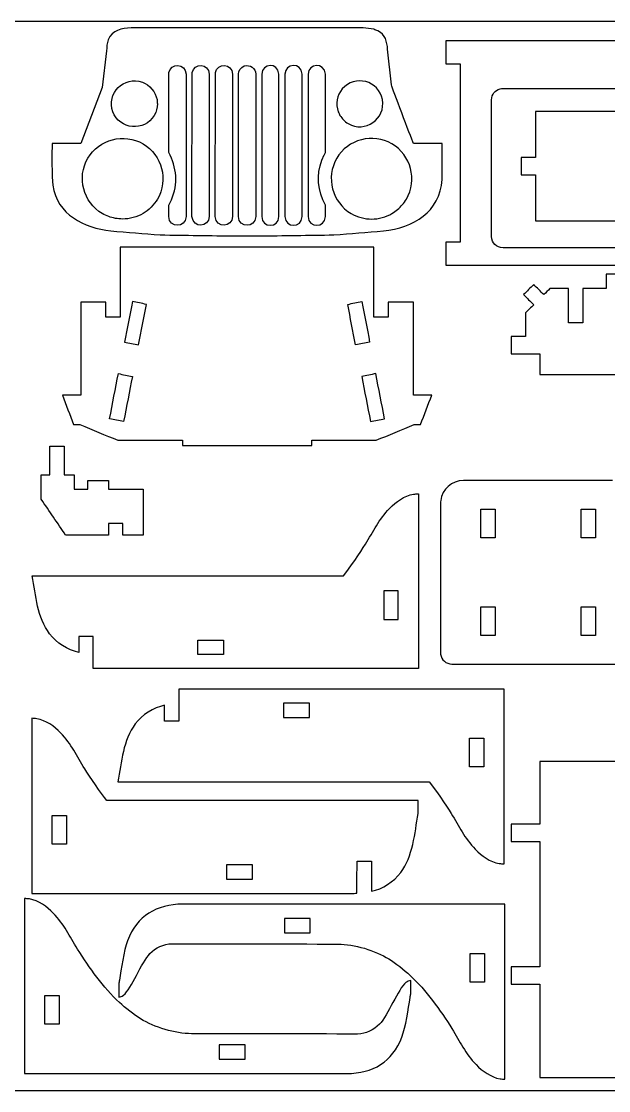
# Model space of a CAD drawing. Extents: x 5 to 585, y 8 to 489.
# Drawn here: x 95.3 to 199.6, y 299.1 to 489.1 of the extents above; entities that cross this region are included whole.
import ezdxf

# ---------------------------------------------------------------- set-up
doc = ezdxf.new("R2010")
doc.units = 0
doc.layers.get('0').update_dxf_attribs({"linetype": 'CONTINUOUS'})

msp = doc.modelspace()

# ---------------------------------------------------------------- linework, layer by layer
at = {"color": 5}
for p, q in [((284.76319, 489.144659), (14.76319, 489.144659)), ((14.76319, 299.144659), (284.76319, 299.144659))]:
    msp.add_line(p, q, dxfattribs=at)
at = {"color": 3}
for p, q in [((157.89299, 487.744659), (156.00089, 487.972659)), ((110.40509, 483.914759), (109.62259, 477.411159)), ((161.05859, 477.856659), (160.37089, 484.183559)), ((109.62259, 477.411159), (105.81899, 467.434359)), ((170.03309, 461.057859), (170.05849, 467.434459)), ((133.39909, 451.011459), (137.37979, 451.011459)), ((169.76609, 403.482959), (169.78349, 376.705259)), ((171.80549, 374.932059), (202.66179, 374.949459))]:
    msp.add_line(p, q, dxfattribs=at)
at = {"color": 7}
for p, q in [((121.46889, 465.870159), (121.49369, 480.052459)), ((125.59639, 454.443659), (125.62139, 480.052459)), ((129.72409, 454.443659), (129.74899, 480.052459)), ((121.46889, 456.506959), (121.94369, 457.457959)), ((149.31019, 456.506959), (148.83519, 457.457959))]:
    msp.add_line(p, q, dxfattribs=at)
at = {"color": 3}
for points in [[(114.77809, 487.972659), (113.10849, 487.928159), (111.38809, 487.579359), (110.70109, 485.850059)], [(156.00089, 487.972659), (142.25999, 487.972659), (128.51899, 487.972659), (114.77809, 487.972659)], [(158.63909, 487.450759), (158.39039, 487.548759), (158.14169, 487.646659), (157.89299, 487.744659)], [(160.37089, 484.183559), (160.30249, 485.546459), (159.92439, 486.774159), (158.63909, 487.450759)], [(110.70109, 485.850059), (110.45569, 485.232459), (110.44549, 484.566559), (110.40509, 483.914759)], [(285.90929, 485.678259), (247.50159, 485.678259), (209.09389, 485.678259), (170.68619, 485.678259)], [(170.68619, 485.678259), (170.68619, 484.318659), (170.68619, 482.959059), (170.68619, 481.599459)], [(170.68619, 481.599459), (171.53589, 481.599459), (172.38569, 481.599459), (173.23539, 481.599459)], [(173.23539, 481.599459), (173.23539, 471.038759), (173.23539, 460.477959), (173.23539, 449.917259)], [(164.96009, 467.434359), (164.44399, 468.792759), (161.19669, 477.162059), (161.05859, 477.856659)], [(178.84359, 475.205159), (178.91019, 476.224959), (179.39799, 476.849959), (180.35509, 477.175059)], [(180.35509, 477.175059), (180.53109, 477.198259), (180.70699, 477.221359), (180.88299, 477.244559)], [(180.88299, 477.244559), (212.49289, 477.244559), (244.10269, 477.244559), (275.71259, 477.244559)], [(178.84359, 450.936959), (178.84359, 459.026359), (178.84359, 467.115759), (178.84359, 475.205159)], [(100.72059, 467.434459), (100.72359, 466.088959), (100.64269, 461.397559), (100.85119, 460.033959)], [(105.81899, 467.434359), (104.11949, 467.434359), (102.42009, 467.434459), (100.72059, 467.434459)], [(170.05849, 467.434459), (168.35899, 467.434459), (166.65959, 467.434359), (164.96009, 467.434359)], [(100.85119, 460.033959), (101.65309, 454.790359), (106.36619, 452.456459), (111.16859, 451.901359)], [(159.61039, 451.901359), (164.91039, 452.513859), (169.69559, 455.192959), (170.03309, 461.057859)], [(111.16859, 451.901359), (114.09439, 451.667659), (117.02029, 451.434059), (119.94609, 451.200359)], [(119.94609, 451.200359), (124.43039, 451.137359), (128.91479, 451.074459), (133.39909, 451.011459)], [(137.37979, 451.011459), (141.86419, 451.074459), (146.34849, 451.137359), (150.83289, 451.200359)], [(150.83289, 451.200359), (153.75869, 451.434059), (156.68459, 451.667659), (159.61039, 451.901359)], [(180.88299, 448.897559), (179.67159, 448.977059), (178.92279, 449.725459), (178.84359, 450.936959)], [(157.91789, 449.011859), (142.89469, 449.011859), (127.87149, 449.011859), (112.84829, 449.011859)], [(112.84829, 449.011859), (112.84829, 444.877359), (112.84829, 440.742859), (112.84829, 436.608359)], [(157.91789, 436.608359), (157.91789, 440.742859), (157.91789, 444.877359), (157.91789, 449.011859)], [(173.23539, 449.917259), (172.38569, 449.917259), (171.53589, 449.917259), (170.68619, 449.917259)], [(170.68619, 449.917259), (170.68619, 448.557659), (170.68619, 447.198159), (170.68619, 445.838559)], [(275.71259, 448.897559), (244.10269, 448.897559), (212.49289, 448.897559), (180.88299, 448.897559)], [(170.68619, 445.838559), (209.09389, 445.838559), (247.50159, 445.838559), (285.90929, 445.838559)], [(199.23429, 444.221359), (199.23429, 443.371659), (199.23429, 442.521859), (199.23429, 441.672159)], [(202.29339, 444.221359), (201.27369, 444.221359), (200.25399, 444.221359), (199.23429, 444.221359)], [(186.32819, 442.393159), (185.72729, 441.792259), (185.12649, 441.191459), (184.52559, 440.590559)], [(188.13069, 440.590559), (187.52989, 441.191459), (186.92899, 441.792259), (186.32819, 442.393159)], [(189.21229, 441.672159), (188.85179, 441.311659), (188.49119, 440.951059), (188.13069, 440.590559)], [(192.51419, 441.672159), (191.41359, 441.672159), (190.31289, 441.672159), (189.21229, 441.672159)], [(192.51419, 435.554059), (192.51419, 437.593459), (192.51419, 439.632759), (192.51419, 441.672159)], [(199.23429, 441.672159), (197.84399, 441.672159), (196.45369, 441.672159), (195.06339, 441.672159)], [(195.06339, 441.672159), (195.06339, 439.632759), (195.06339, 437.593459), (195.06339, 435.554059)], [(110.29909, 439.266459), (108.80359, 439.266459), (107.30799, 439.266459), (105.81249, 439.266459)], [(105.81249, 439.266459), (105.81249, 433.757659), (105.81249, 428.248959), (105.81249, 422.740159)], [(110.29909, 436.608359), (110.29909, 437.494359), (110.29909, 438.380459), (110.29909, 439.266459)], [(164.95359, 439.266459), (163.45809, 439.266459), (161.96249, 439.266459), (160.46699, 439.266459)], [(160.46699, 439.266459), (160.46699, 438.380459), (160.46699, 437.494359), (160.46699, 436.608359)], [(164.95359, 422.740159), (164.95359, 428.248959), (164.95359, 433.757659), (164.95359, 439.266459)], [(184.52559, 440.590559), (185.12649, 439.989759), (185.72729, 439.388859), (186.32819, 438.788059)], [(186.32819, 438.788059), (185.84749, 438.307359), (185.36689, 437.826659), (184.88619, 437.345959)], [(184.88619, 437.345959), (184.88619, 435.947559), (184.88619, 434.549159), (184.88619, 433.150759)], [(112.84829, 436.608359), (111.99859, 436.608359), (111.14879, 436.608359), (110.29909, 436.608359)], [(160.46699, 436.608359), (159.61729, 436.608359), (158.76759, 436.608359), (157.91789, 436.608359)], [(195.06339, 435.554059), (194.21369, 435.554059), (193.36389, 435.554059), (192.51419, 435.554059)], [(184.88619, 433.150759), (184.03649, 433.150759), (183.18669, 433.150759), (182.33699, 433.150759)], [(182.33699, 433.150759), (182.33699, 432.131059), (182.33699, 431.111459), (182.33699, 430.091759)], [(182.33699, 430.091759), (184.03649, 430.091759), (185.73589, 430.091759), (187.43539, 430.091759)], [(187.43539, 430.091759), (187.43539, 428.854259), (187.43539, 427.616759), (187.43539, 426.379259)], [(187.43539, 426.379259), (195.72869, 426.379259), (204.02199, 426.379259), (212.31529, 426.379259)], [(105.81249, 422.740159), (104.72559, 422.740159), (103.63859, 422.740159), (102.55169, 422.740159)], [(102.55169, 422.740159), (103.21939, 420.999759), (103.88709, 419.259459), (104.55479, 417.519059)], [(168.21439, 422.740159), (167.12749, 422.740159), (166.04049, 422.740159), (164.95359, 422.740159)], [(166.21129, 417.519059), (166.87899, 419.259459), (167.54669, 420.999759), (168.21439, 422.740159)], [(104.55479, 417.519059), (104.93049, 417.519059), (105.30609, 417.519059), (105.68179, 417.519059)], [(105.68179, 417.519059), (107.92999, 416.581059), (110.17829, 415.643059), (112.42649, 414.705059)], [(158.33959, 414.705059), (160.58779, 415.643059), (162.83599, 416.581059), (165.08419, 417.519059)], [(165.08419, 417.519059), (165.45989, 417.519059), (165.83559, 417.519059), (166.21129, 417.519059)], [(112.42649, 414.705059), (116.25039, 414.705059), (120.07439, 414.705059), (123.89829, 414.705059)], [(123.89829, 414.705059), (123.89829, 414.390959), (123.89829, 414.076959), (123.89829, 413.762859)], [(146.86779, 413.762859), (146.86779, 414.076959), (146.86779, 414.390959), (146.86779, 414.705059)], [(146.86779, 414.705059), (150.69169, 414.705059), (154.51569, 414.705059), (158.33959, 414.705059)], [(100.33929, 408.564559), (100.33929, 410.264059), (100.33929, 411.963459), (100.33929, 413.662959)], [(100.33929, 413.662959), (101.18899, 413.662959), (102.03879, 413.662959), (102.88849, 413.662959)], [(102.88849, 413.662959), (102.88849, 411.963459), (102.88849, 410.264059), (102.88849, 408.564559)], [(123.89829, 413.762859), (131.55479, 413.762859), (139.21129, 413.762859), (146.86779, 413.762859)], [(98.80989, 404.230959), (98.80989, 405.675459), (98.80989, 407.120059), (98.80989, 408.564559)], [(98.80989, 408.564559), (99.31969, 408.564559), (99.82949, 408.564559), (100.33929, 408.564559)], [(102.88849, 408.564559), (103.48019, 408.564559), (104.07199, 408.564559), (104.66369, 408.564559)], [(104.66369, 408.564559), (104.66369, 407.714859), (104.66369, 406.865059), (104.66369, 406.015359)], [(107.09049, 406.015359), (107.09049, 406.525259), (107.09049, 407.035059), (107.09049, 407.544959)], [(107.09049, 407.544959), (108.32019, 407.544959), (109.54979, 407.544959), (110.77949, 407.544959)], [(110.77949, 407.544959), (110.77949, 407.035059), (110.77949, 406.525259), (110.77949, 406.015359)], [(173.84469, 407.561559), (171.73209, 407.492559), (170.06729, 406.038659), (169.80099, 404.015259)], [(200.35629, 407.561559), (191.51909, 407.561559), (182.68189, 407.561559), (173.84469, 407.561559)], [(104.66369, 406.015359), (105.47259, 406.015359), (106.28159, 406.015359), (107.09049, 406.015359)], [(110.77949, 406.015359), (112.81999, 406.015359), (114.86039, 406.015359), (116.90089, 406.015359)], [(116.90089, 406.015359), (116.90089, 403.296259), (116.90089, 400.577159), (116.90089, 397.858059)], [(160.71679, 402.612259), (161.83669, 403.768059), (163.34459, 404.849559), (164.96029, 405.132459)], [(164.96029, 405.132459), (165.25259, 405.160159), (165.54479, 405.187959), (165.83709, 405.215659)], [(165.83709, 405.215659), (165.83709, 394.852759), (165.83709, 384.489859), (165.83709, 374.126959)], [(103.14339, 397.858059), (101.69889, 399.982359), (100.25439, 402.106659), (98.80989, 404.230959)], [(169.80099, 404.015259), (169.78939, 403.837859), (169.77769, 403.660359), (169.76609, 403.482959)], [(156.41999, 396.222859), (157.82639, 398.501159), (158.78059, 400.614159), (160.71679, 402.612259)], [(113.33199, 399.897359), (112.48229, 399.897359), (111.63249, 399.897359), (110.78279, 399.897359)], [(110.78279, 399.897359), (110.78279, 399.217559), (110.78279, 398.537859), (110.78279, 397.858059)], [(113.33199, 397.858059), (113.33199, 398.537859), (113.33199, 399.217559), (113.33199, 399.897359)], [(110.78279, 397.858059), (108.23629, 397.858059), (105.68989, 397.858059), (103.14339, 397.858059)], [(116.90089, 397.858059), (115.71129, 397.858059), (114.52159, 397.858059), (113.33199, 397.858059)], [(152.50519, 390.615359), (153.53949, 391.840259), (155.55829, 394.826859), (156.41999, 396.222859)], [(100.27669, 380.332359), (98.08419, 383.218959), (97.86839, 387.090159), (97.19639, 390.615359)], [(97.19639, 390.615359), (115.63269, 390.615359), (134.06889, 390.615359), (152.50519, 390.615359)], [(105.49019, 377.020659), (103.48959, 377.419259), (101.51499, 378.702059), (100.27669, 380.332359)], [(108.03939, 379.822159), (107.18969, 379.822159), (106.33989, 379.822159), (105.49019, 379.822159)], [(105.49019, 379.822159), (105.49019, 378.888359), (105.49019, 377.954459), (105.49019, 377.020659)], [(108.03939, 374.126959), (108.03939, 376.025359), (108.03939, 377.923759), (108.03939, 379.822159)], [(169.78349, 376.705259), (169.91629, 375.693959), (170.74909, 374.966559), (171.80549, 374.932059)], [(165.83709, 374.126959), (146.57119, 374.126959), (127.30529, 374.126959), (108.03939, 374.126959)], [(181.07099, 370.507659), (161.80509, 370.507659), (142.53919, 370.507659), (123.27329, 370.507659)], [(123.27329, 370.507659), (123.27329, 368.609259), (123.27329, 366.710859), (123.27329, 364.812459)], [(181.07099, 339.418959), (181.07099, 349.781859), (181.07099, 360.144759), (181.07099, 370.507659)], [(120.72409, 367.613959), (118.72349, 367.215359), (116.74889, 365.932559), (115.51059, 364.302259)], [(120.72409, 364.812459), (120.72409, 365.746259), (120.72409, 366.680159), (120.72409, 367.613959)], [(98.00119, 365.233459), (97.70889, 365.261259), (97.41669, 365.288959), (97.12439, 365.316759)], [(97.12439, 365.316759), (97.12459, 354.941159), (97.12469, 344.565559), (97.12489, 334.189959)], [(102.24489, 362.713459), (101.12469, 363.869459), (99.61719, 364.950259), (98.00119, 365.233459)], [(123.27329, 364.812459), (122.42359, 364.812459), (121.57379, 364.812459), (120.72409, 364.812459)], [(115.51059, 364.302259), (113.31809, 361.415659), (113.10229, 357.544459), (112.43029, 354.019259)], [(106.54179, 356.323859), (105.13609, 358.600859), (104.18049, 360.715959), (102.24489, 362.713459)], [(209.76619, 357.619959), (202.32259, 357.619959), (194.87899, 357.619959), (187.43539, 357.619959)], [(187.43539, 357.619959), (187.43539, 353.907059), (187.43539, 350.194259), (187.43539, 346.481359)], [(110.45679, 350.716459), (109.42239, 351.941459), (107.40369, 354.927859), (106.54179, 356.323859)], [(112.43029, 354.019259), (130.86659, 354.019259), (149.30279, 354.019259), (167.73909, 354.019259)], [(167.73909, 354.019259), (168.77339, 352.794359), (170.79219, 349.807759), (171.65389, 348.411759)], [(165.76569, 350.716859), (147.32939, 350.716759), (128.89309, 350.716559), (110.45679, 350.716459)], [(165.76569, 348.388659), (165.76569, 349.164759), (165.76569, 349.940759), (165.76569, 350.716859)], [(162.68549, 337.884659), (164.83239, 340.711559), (165.21389, 344.888159), (165.76569, 348.388659)], [(171.65389, 348.411759), (173.06029, 346.133459), (174.01449, 344.020459), (175.95069, 342.022359)], [(187.43539, 346.481359), (185.73589, 346.481359), (184.03649, 346.481359), (182.33699, 346.481359)], [(182.33699, 346.481359), (182.33699, 345.461659), (182.33699, 344.441959), (182.33699, 343.422259)], [(175.95069, 342.022359), (177.07059, 340.866559), (178.57849, 339.785059), (180.19419, 339.502159)], [(182.33699, 343.422259), (184.03649, 343.422259), (185.73589, 343.422259), (187.43539, 343.422259)], [(187.43539, 343.422259), (187.43539, 335.996559), (187.43539, 328.570759), (187.43539, 321.145059)], [(154.91999, 334.226759), (154.92099, 336.125659), (154.92199, 338.024659), (154.92299, 339.923559)], [(154.92299, 339.923559), (155.77269, 339.923559), (156.62249, 339.923559), (157.47219, 339.923559)], [(157.47219, 339.923559), (157.47219, 338.140059), (157.47229, 336.356459), (157.47229, 334.572959)], [(180.19419, 339.502159), (180.48649, 339.474459), (180.77869, 339.446659), (181.07099, 339.418959)], [(157.47229, 334.572959), (159.46999, 334.969159), (161.44899, 336.256559), (162.68549, 337.884659)], [(96.70699, 333.204059), (96.41469, 333.231759), (96.12249, 333.259559), (95.83019, 333.287259)], [(95.83019, 333.287259), (95.83019, 322.943759), (95.83019, 312.600159), (95.83019, 302.256659)], [(100.95059, 330.683859), (99.83089, 331.839459), (98.32249, 332.921259), (96.70699, 333.204059)], [(97.12489, 334.189959), (116.21689, 334.190059), (135.30879, 334.190259), (154.40079, 334.190359)], [(154.40079, 334.190359), (154.57389, 334.202459), (154.74689, 334.214659), (154.91999, 334.226759)], [(105.24739, 324.294459), (103.84139, 326.571859), (102.88619, 328.686259), (100.95059, 330.683859)], [(123.94159, 332.287259), (119.28009, 332.205759), (115.83159, 330.251159), (114.14429, 325.788859)], [(181.13209, 332.287259), (162.06859, 332.287259), (143.00509, 332.287259), (123.94159, 332.287259)], [(181.21729, 332.287259), (181.18889, 332.287259), (181.16049, 332.287259), (181.13209, 332.287259)], [(181.21729, 332.191159), (181.21729, 332.223159), (181.21729, 332.255259), (181.21729, 332.287259)], [(181.21729, 301.160559), (181.21729, 311.504059), (181.21729, 321.847659), (181.21729, 332.191159)], [(114.14429, 325.788859), (113.45539, 323.966859), (113.00359, 320.770659), (112.68389, 318.770359)], [(118.12389, 323.499459), (119.14079, 324.550059), (120.55559, 325.209959), (122.01919, 325.252159)], [(122.01919, 325.252159), (131.85969, 325.230859), (141.70019, 325.209459), (151.54069, 325.188159)], [(151.54069, 325.188159), (154.47239, 325.166059), (158.08789, 324.070759), (160.60239, 322.536459)], [(112.72009, 314.787459), (109.80509, 317.501359), (107.36089, 320.964959), (105.24739, 324.294459)], [(113.44099, 316.106159), (114.80769, 317.192859), (116.62549, 321.951459), (118.12389, 323.499459)], [(160.60239, 322.536459), (161.70649, 321.862759), (163.37979, 320.542559), (164.32739, 319.660359)], [(187.43539, 321.145059), (185.73589, 321.145059), (184.03649, 321.145059), (182.33699, 321.145059)], [(182.33699, 321.145059), (182.33699, 320.125359), (182.33699, 319.105659), (182.33699, 318.085959)], [(164.32739, 319.660359), (167.24239, 316.946459), (169.68659, 313.482859), (171.80009, 310.153359)], [(112.68389, 318.770359), (112.64809, 318.543259), (112.61229, 318.316159), (112.57649, 318.089059)], [(112.57649, 318.089059), (112.57649, 317.312959), (112.57649, 316.536959), (112.57649, 315.760859)], [(163.60649, 318.341659), (162.23979, 317.254959), (160.42199, 312.496359), (158.92359, 310.948359)], [(164.47099, 318.686959), (164.13449, 318.621859), (163.93799, 318.605159), (163.60649, 318.341659)], [(164.47099, 316.358759), (164.47099, 317.134859), (164.47099, 317.910859), (164.47099, 318.686959)], [(182.33699, 318.085959), (184.03649, 318.085959), (185.73589, 318.085959), (187.43539, 318.085959)], [(187.43539, 318.085959), (187.43539, 312.552359), (187.43539, 307.018659), (187.43539, 301.485059)], [(112.57649, 315.760859), (112.91299, 315.825959), (113.10949, 315.842659), (113.44099, 316.106159)], [(162.90319, 308.658959), (163.59209, 310.480959), (164.04389, 313.677159), (164.36359, 315.677459)], [(164.36359, 315.677459), (164.39939, 315.904559), (164.43519, 316.131659), (164.47099, 316.358759)], [(116.44509, 311.911359), (115.34099, 312.585059), (113.66769, 313.905259), (112.72009, 314.787459)], [(125.50679, 309.259659), (122.57509, 309.281759), (118.95959, 310.377059), (116.44509, 311.911359)], [(158.92359, 310.948359), (157.90669, 309.897759), (156.49189, 309.237859), (155.02829, 309.195659)], [(171.80009, 310.153359), (173.20609, 307.875959), (174.16129, 305.761559), (176.09689, 303.763959)], [(155.02829, 309.195659), (145.18779, 309.216959), (135.34729, 309.238359), (125.50679, 309.259659)], [(153.10589, 302.160559), (157.76739, 302.242059), (161.21589, 304.196659), (162.90319, 308.658959)], [(95.83019, 302.256659), (95.83019, 302.224659), (95.83019, 302.192559), (95.83019, 302.160559)], [(95.83019, 302.160559), (95.85859, 302.160559), (95.88699, 302.160559), (95.91539, 302.160559)], [(95.91539, 302.160559), (114.97889, 302.160559), (134.04239, 302.160559), (153.10589, 302.160559)], [(176.09689, 303.763959), (177.21659, 302.608359), (178.72499, 301.526559), (180.34049, 301.243759)], [(180.34049, 301.243759), (180.63279, 301.216059), (180.92499, 301.188259), (181.21729, 301.160559)], [(187.43539, 301.485059), (219.04529, 301.485059), (250.65509, 301.485059), (282.26499, 301.485059)]]:
    msp.add_open_spline(points, degree=3, dxfattribs=at)
at = {"color": 7}
for points in [[(121.49369, 480.052459), (121.80909, 481.788359), (124.45619, 481.731159), (124.54439, 479.776959)], [(125.62139, 480.052459), (125.93679, 481.788359), (128.58379, 481.731159), (128.67199, 479.776959)], [(129.74899, 480.052459), (130.06439, 481.788359), (132.71149, 481.731159), (132.79969, 479.776959)], [(133.85169, 479.776959), (133.88429, 480.498659), (134.22879, 480.920259), (134.85429, 481.218059)], [(134.85429, 481.218059), (136.00569, 481.535859), (136.87949, 480.835059), (136.92719, 479.776959)], [(141.05489, 479.776959), (140.86159, 481.914559), (138.06719, 481.722659), (137.97939, 479.776959)], [(145.18249, 479.776959), (144.98919, 481.914759), (142.19479, 481.722559), (142.10699, 479.776959)], [(149.31019, 479.776959), (149.11689, 481.914659), (146.32239, 481.722559), (146.23459, 479.776959)], [(124.54439, 479.776959), (124.54439, 471.332559), (124.54439, 462.888059), (124.54439, 454.443659)], [(128.67199, 479.776959), (128.67199, 471.332559), (128.67199, 462.888059), (128.67199, 454.443659)], [(132.79969, 479.776959), (132.79969, 471.332559), (132.79969, 462.888059), (132.79969, 454.443659)], [(133.85169, 454.443659), (133.85169, 462.888059), (133.85169, 471.332559), (133.85169, 479.776959)], [(136.92719, 479.776959), (136.92719, 471.332559), (136.92719, 462.888059), (136.92719, 454.443659)], [(137.97939, 479.776959), (137.97939, 471.332559), (137.97939, 462.888059), (137.97939, 454.443659)], [(141.05489, 454.443659), (141.05489, 462.888059), (141.05489, 471.332559), (141.05489, 479.776959)], [(142.10699, 479.776959), (142.10699, 471.332559), (142.10699, 462.888059), (142.10699, 454.443659)], [(145.18249, 454.443659), (145.18249, 462.888059), (145.18249, 471.332559), (145.18249, 479.776959)], [(146.23459, 479.776959), (146.23459, 471.332559), (146.23459, 462.888059), (146.23459, 454.443659)], [(149.31019, 465.870159), (149.31019, 470.505759), (149.31019, 475.141359), (149.31019, 479.776959)], [(121.94369, 457.457959), (123.15149, 460.262659), (122.90059, 463.196959), (121.46889, 465.870159)], [(149.05969, 465.402359), (149.14319, 465.558259), (149.22669, 465.714259), (149.31019, 465.870159)], [(148.83519, 457.457959), (147.74489, 459.991559), (147.82719, 462.934659), (149.05969, 465.402359)], [(121.46889, 454.443659), (121.46889, 455.131459), (121.46889, 455.819159), (121.46889, 456.506959)], [(149.31019, 454.443659), (149.31019, 455.131459), (149.31019, 455.819159), (149.31019, 456.506959)], [(124.54439, 454.443659), (124.45259, 452.409559), (121.56069, 452.408959), (121.46889, 454.443659)], [(128.67199, 454.443659), (128.58419, 452.497759), (125.78969, 452.306059), (125.59639, 454.443659)], [(132.79969, 454.443659), (132.71189, 452.497959), (129.91739, 452.305859), (129.72409, 454.443659)], [(136.92719, 454.443659), (136.83539, 452.408959), (133.94349, 452.409459), (133.85169, 454.443659)], [(137.97939, 454.443659), (138.07119, 452.409259), (140.96309, 452.409259), (141.05489, 454.443659)], [(142.10699, 454.443659), (142.19879, 452.409359), (145.09069, 452.409059), (145.18249, 454.443659)], [(146.23459, 454.443659), (146.32639, 452.409359), (149.21839, 452.409159), (149.31019, 454.443659)], [(114.99349, 439.348859), (114.52729, 436.950459), (114.06109, 434.551959), (113.59489, 432.153559)], [(117.49589, 438.862459), (116.66179, 439.024559), (115.82759, 439.186759), (114.99349, 439.348859)], [(153.27029, 438.862459), (154.10439, 439.024559), (154.93839, 439.186759), (155.77249, 439.348859)], [(155.77249, 439.348859), (156.23869, 436.950459), (156.70499, 434.551959), (157.17119, 432.153559)], [(116.09719, 431.667159), (116.56339, 434.065559), (117.02969, 436.464059), (117.49589, 438.862459)], [(154.66879, 431.667159), (154.20259, 434.065559), (153.73649, 436.464059), (153.27029, 438.862459)], [(113.59489, 432.153559), (114.42899, 431.991459), (115.26309, 431.829259), (116.09719, 431.667159)], [(157.17119, 432.153559), (156.33709, 431.991459), (155.50289, 431.829259), (154.66879, 431.667159)], [(110.94859, 418.539659), (111.46749, 421.208859), (111.98629, 423.878059), (112.50519, 426.547259)], [(112.50519, 426.547259), (113.33929, 426.385159), (114.17329, 426.222959), (115.00739, 426.060859)], [(115.00739, 426.060859), (114.48859, 423.391659), (113.96979, 420.722459), (113.45099, 418.053259)], [(158.26099, 426.547259), (157.42689, 426.385159), (156.59269, 426.222959), (155.75859, 426.060859)], [(155.75859, 426.060859), (156.27739, 423.391659), (156.79629, 420.722459), (157.31509, 418.053259)], [(159.81739, 418.539659), (159.29859, 421.208859), (158.77979, 423.878059), (158.26099, 426.547259)], [(113.45099, 418.053259), (112.61689, 418.215359), (111.78269, 418.377559), (110.94859, 418.539659)], [(157.31509, 418.053259), (158.14919, 418.215359), (158.98329, 418.377559), (159.81739, 418.539659)], [(176.90379, 397.364859), (176.90379, 399.064359), (176.90379, 400.763759), (176.90379, 402.463259)], [(176.90379, 402.463259), (177.75349, 402.463259), (178.60319, 402.463259), (179.45289, 402.463259)], [(179.45289, 402.463259), (179.45289, 400.763759), (179.45289, 399.064359), (179.45289, 397.364859)], [(194.74809, 402.463259), (195.59779, 402.463259), (196.44759, 402.463259), (197.29729, 402.463259)], [(194.74809, 397.364859), (194.74809, 399.064359), (194.74809, 400.763759), (194.74809, 402.463259)], [(197.29729, 402.463259), (197.29729, 400.763759), (197.29729, 399.064359), (197.29729, 397.364859)], [(179.45289, 397.364859), (178.60319, 397.364859), (177.75349, 397.364859), (176.90379, 397.364859)], [(197.29729, 397.364859), (196.44759, 397.364859), (195.59779, 397.364859), (194.74809, 397.364859)], [(162.21899, 387.957259), (161.36929, 387.957259), (160.51949, 387.957259), (159.66979, 387.957259)], [(159.66979, 387.957259), (159.66979, 386.257759), (159.66979, 384.558359), (159.66979, 382.858859)], [(162.21899, 382.858859), (162.21899, 384.558359), (162.21899, 386.257759), (162.21899, 387.957259)], [(176.90379, 380.030459), (176.90379, 381.729859), (176.90379, 383.429359), (176.90379, 385.128759)], [(176.90379, 385.128759), (177.75349, 385.128759), (178.60319, 385.128759), (179.45289, 385.128759)], [(179.45289, 385.128759), (179.45289, 383.429359), (179.45289, 381.729859), (179.45289, 380.030459)], [(194.74809, 380.030459), (194.74809, 381.729859), (194.74809, 383.429359), (194.74809, 385.128759)], [(194.74809, 385.128759), (195.59779, 385.128759), (196.44759, 385.128759), (197.29729, 385.128759)], [(197.29729, 385.128759), (197.29729, 383.429359), (197.29729, 381.729859), (197.29729, 380.030459)], [(159.66979, 382.858859), (160.51949, 382.858859), (161.36929, 382.858859), (162.21899, 382.858859)], [(179.45289, 380.030459), (178.60319, 380.030459), (177.75349, 380.030459), (176.90379, 380.030459)], [(197.29729, 380.030459), (196.44759, 380.030459), (195.59779, 380.030459), (194.74809, 380.030459)], [(126.63249, 376.638259), (126.63249, 377.487959), (126.63249, 378.337659), (126.63249, 379.187359)], [(126.63249, 379.187359), (128.16199, 379.187359), (129.69149, 379.187359), (131.22099, 379.187359)], [(131.22099, 379.187359), (131.22099, 378.337659), (131.22099, 377.487959), (131.22099, 376.638259)], [(131.22099, 376.638259), (129.69149, 376.638259), (128.16199, 376.638259), (126.63249, 376.638259)], [(146.45489, 367.996359), (144.92539, 367.996359), (143.39589, 367.996359), (141.86639, 367.996359)], [(141.86639, 367.996359), (141.86639, 367.146659), (141.86639, 366.296959), (141.86639, 365.447259)], [(146.45489, 365.447259), (146.45489, 366.296959), (146.45489, 367.146659), (146.45489, 367.996359)], [(141.86639, 365.447259), (143.39589, 365.447259), (144.92539, 365.447259), (146.45489, 365.447259)], [(174.90369, 361.775759), (175.75339, 361.775759), (176.60319, 361.775759), (177.45289, 361.775759)], [(174.90369, 356.677359), (174.90369, 358.376859), (174.90369, 360.076259), (174.90369, 361.775759)], [(177.45289, 361.775759), (177.45289, 360.076259), (177.45289, 358.376859), (177.45289, 356.677359)], [(177.45289, 356.677359), (176.60319, 356.677359), (175.75339, 356.677359), (174.90369, 356.677359)], [(100.74279, 348.058259), (101.59249, 348.058259), (102.44229, 348.058259), (103.29199, 348.058259)], [(100.74289, 342.959859), (100.74289, 344.659359), (100.74279, 346.358759), (100.74279, 348.058259)], [(103.29199, 348.058259), (103.29199, 346.358759), (103.29209, 344.659359), (103.29209, 342.959859)], [(103.29209, 342.959859), (102.44239, 342.959859), (101.59259, 342.959859), (100.74289, 342.959859)], [(136.32969, 339.288659), (134.80019, 339.288659), (133.27069, 339.288559), (131.74119, 339.288559)], [(131.74119, 339.288559), (131.74119, 338.438859), (131.74119, 337.589159), (131.74119, 336.739459)], [(136.32979, 336.739459), (136.32979, 337.589159), (136.32969, 338.438959), (136.32969, 339.288659)], [(131.74119, 336.739459), (133.27069, 336.739459), (134.80029, 336.739459), (136.32979, 336.739459)], [(146.60119, 329.738059), (145.07169, 329.738059), (143.54209, 329.738059), (142.01259, 329.738059)], [(142.01259, 329.738059), (142.01259, 328.888359), (142.01259, 328.038559), (142.01259, 327.188859)], [(146.60119, 327.188859), (146.60119, 328.038559), (146.60119, 328.888359), (146.60119, 329.738059)], [(142.01259, 327.188859), (143.54209, 327.188859), (145.07169, 327.188859), (146.60119, 327.188859)], [(175.05009, 323.517359), (175.89979, 323.517359), (176.74949, 323.517359), (177.59919, 323.517359)], [(175.05009, 318.418959), (175.05009, 320.118459), (175.05009, 321.817859), (175.05009, 323.517359)], [(177.59919, 323.517359), (177.59919, 321.817859), (177.59919, 320.118459), (177.59919, 318.418959)], [(177.59919, 318.418959), (176.74949, 318.418959), (175.89979, 318.418959), (175.05009, 318.418959)], [(99.44829, 310.930459), (99.44829, 312.629959), (99.44829, 314.329359), (99.44829, 316.028859)], [(99.44829, 316.028859), (100.29799, 316.028859), (101.14769, 316.028859), (101.99739, 316.028859)], [(101.99739, 316.028859), (101.99739, 314.329359), (101.99739, 312.629959), (101.99739, 310.930459)], [(101.99739, 310.930459), (101.14769, 310.930459), (100.29799, 310.930459), (99.44829, 310.930459)], [(135.03489, 307.258959), (133.50539, 307.258959), (131.97579, 307.258959), (130.44629, 307.258959)], [(130.44629, 307.258959), (130.44629, 306.409259), (130.44629, 305.559459), (130.44629, 304.709759)], [(135.03489, 304.709759), (135.03489, 305.559459), (135.03489, 306.409259), (135.03489, 307.258959)], [(130.44629, 304.709759), (131.97579, 304.709759), (133.50539, 304.709759), (135.03489, 304.709759)]]:
    msp.add_open_spline(points, degree=3, dxfattribs=at)
at = {"color": 0}
for points in [[(111.52659, 473.079459), (110.31789, 476.333459), (113.53019, 479.545759), (116.78419, 478.337059)], [(159.44219, 475.240359), (158.83579, 478.599259), (154.51129, 479.768159), (152.29499, 477.138959)], [(116.78419, 478.337059), (118.09729, 477.849359), (119.13019, 476.619259), (119.37939, 475.240359)], [(152.29499, 477.138959), (151.36639, 476.037459), (151.08979, 474.425559), (151.58949, 473.079459)], [(119.37939, 475.240359), (119.40139, 474.995459), (119.42329, 474.750559), (119.44529, 474.505659)], [(153.35799, 470.976359), (156.33389, 469.235359), (160.06169, 471.808759), (159.44219, 475.240359)], [(119.44529, 474.505659), (119.37659, 473.741059), (119.30419, 473.155259), (118.88729, 472.442659)], [(118.88729, 472.442659), (117.15769, 469.486359), (112.71449, 469.881359), (111.52659, 473.079459)], [(151.58949, 473.079459), (151.69019, 472.867159), (151.79099, 472.654959), (151.89169, 472.442659)], [(151.89169, 472.442659), (152.31929, 471.837859), (152.67469, 471.376059), (153.35799, 470.976359)], [(107.07029, 464.810759), (109.04719, 468.190059), (113.50799, 469.362859), (116.88909, 467.385359)], [(161.13419, 467.385359), (157.75299, 469.362959), (153.29229, 468.189959), (151.31529, 464.810759)], [(116.88909, 467.385359), (120.26829, 465.409059), (121.44139, 460.947059), (119.46369, 457.566459)], [(163.70879, 457.566459), (165.68619, 460.947259), (164.51359, 465.408859), (161.13419, 467.385359)], [(109.64479, 454.991859), (106.26559, 456.968259), (105.09269, 461.430159), (107.07029, 464.810759)], [(151.31529, 464.810759), (149.33749, 461.430159), (150.51089, 456.968259), (153.88989, 454.991859)], [(119.46369, 457.566459), (118.90259, 456.607359), (117.84819, 455.552759), (116.88909, 454.991859)], [(162.13579, 455.699859), (162.72839, 456.292459), (163.26269, 456.803759), (163.70879, 457.566459)], [(111.97699, 454.127659), (111.14449, 454.356159), (110.43239, 454.531159), (109.64479, 454.991859)], [(113.26699, 454.012059), (112.83699, 454.050559), (112.40699, 454.089159), (111.97699, 454.127659)], [(116.88909, 454.991859), (115.88959, 454.407259), (114.42179, 454.012059), (113.26699, 454.012059)], [(153.88989, 454.991859), (154.88939, 454.407259), (156.35729, 454.012059), (157.51209, 454.012059)], [(157.51209, 454.012059), (158.66679, 454.012059), (160.13479, 454.407359), (161.13419, 454.991859)], [(161.13419, 454.991859), (161.46809, 455.227859), (161.80189, 455.463859), (162.13579, 455.699859)]]:
    msp.add_open_spline(points, degree=3, dxfattribs=at)
at = {"color": 2}
for points in [[(211.50309, 473.145659), (203.20969, 473.145659), (194.91639, 473.145659), (186.62299, 473.145659)], [(186.62299, 473.145659), (186.62299, 470.413959), (186.62299, 467.682159), (186.62299, 464.950459)], [(186.62299, 464.950459), (185.77329, 464.950459), (184.92349, 464.950459), (184.07379, 464.950459)], [(184.07379, 464.950459), (184.07379, 463.930759), (184.07379, 462.911159), (184.07379, 461.891459)], [(184.07379, 461.891459), (184.92349, 461.891459), (185.77329, 461.891459), (186.62299, 461.891459)], [(186.62299, 461.891459), (186.62299, 459.159759), (186.62299, 456.427959), (186.62299, 453.696259)], [(186.62299, 453.696259), (194.91639, 453.696259), (203.20969, 453.696259), (211.50309, 453.696259)]]:
    msp.add_open_spline(points, degree=3, dxfattribs=at)

doc.saveas('drawing.dxf')
